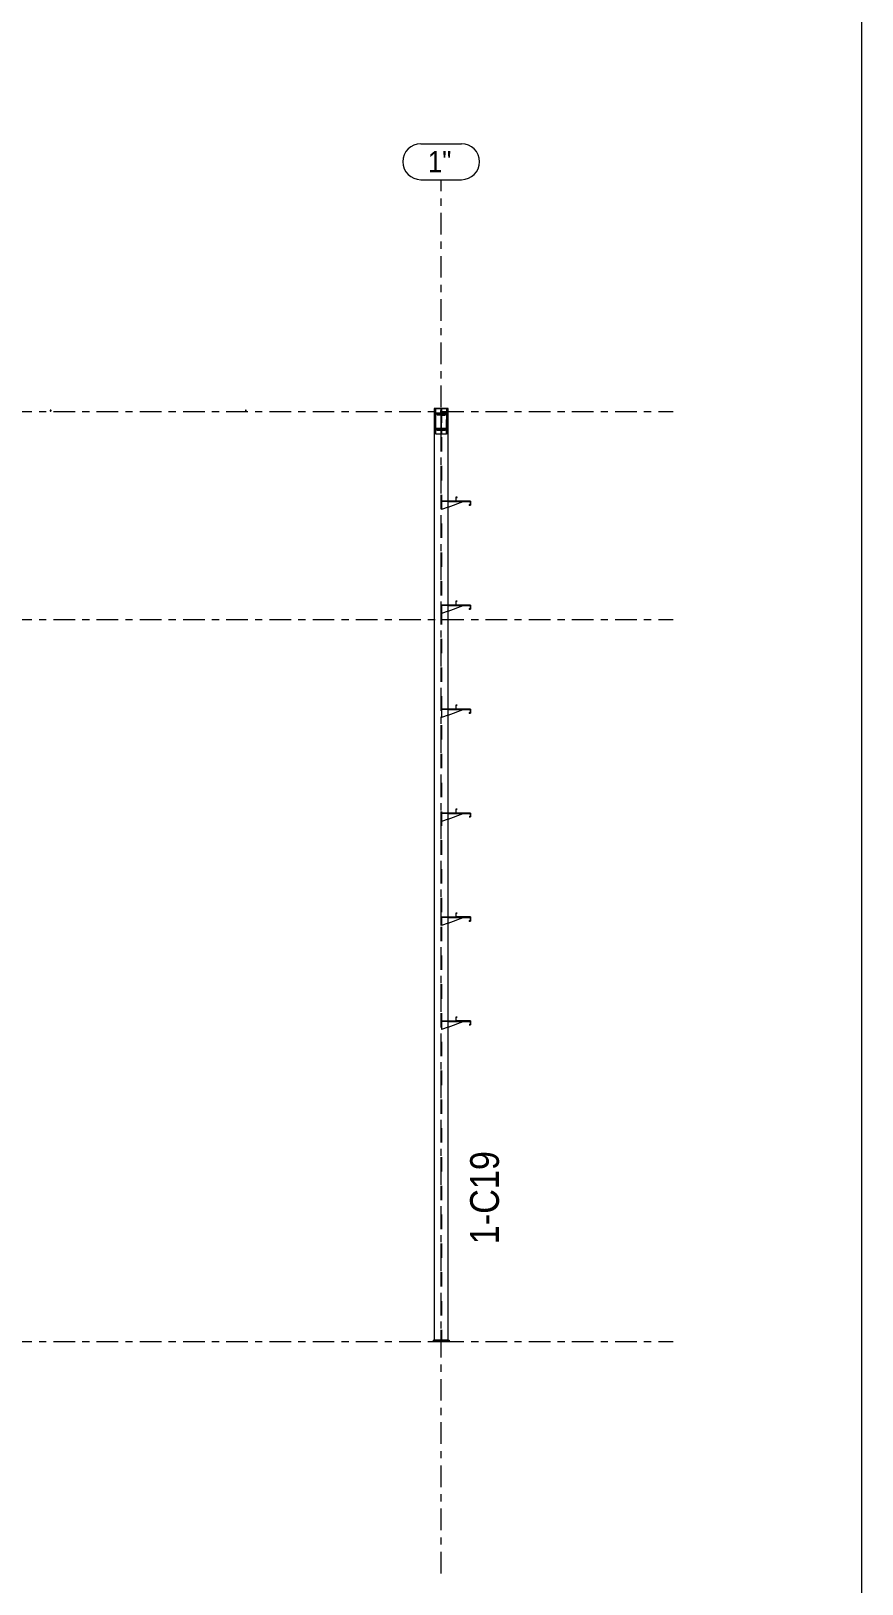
# Model space of a CAD drawing. Header units: millimetres. Extents: x -49 to 1122, y -181 to 639.
# Drawn here: x 1006.9 to 1122.3, y 207.4 to 423.1 of the extents above; entities that cross this region are included whole.
import ezdxf

# ---------------------------------------------------------------- set-up
doc = ezdxf.new("R2010")
doc.units = ezdxf.units.MM
for name, pattern in [('XKITLINE00', [0]), ('XKITLINE02', [4, 2, -2]), ('XKITLINE03', [6, 3, -1, 1, -1])]:
    doc.linetypes.add(name, pattern=pattern)
for name, color, linetype, lineweight in [('DrawingSheet', 5, 'Continuous', 0), ('Part', 2, 'Continuous', 0), ('PartMark', 7, 'Continuous', 0), ('S-grid', 1, 'Continuous', 0)]:
    doc.layers.add(name, color=color, linetype=linetype, lineweight=lineweight)
doc.styles.add('ARIAL', font='ARIAL.TTF')

# ---------------------------------------------------------------- blocks, each defined once
blk = doc.blocks.new('*A127')
at = {"layer": 'Part'}
blk.add_hatch(color=3, dxfattribs=at).paths.add_polyline_path([(1009.61, 370.47), (1009.66, 370.45), (1009.68, 370.4), (1009.66, 370.35), (1009.61, 370.33), (1009.57, 370.35), (1009.55, 370.4), (1009.57, 370.45)], flags=17)
blk = doc.blocks.new('*A128')
at = {"layer": 'Part'}
blk.add_hatch(color=3, dxfattribs=at).paths.add_polyline_path([(1036.72, 370.47), (1036.77, 370.45), (1036.79, 370.4), (1036.77, 370.35), (1036.72, 370.33), (1036.68, 370.35), (1036.66, 370.4), (1036.68, 370.45)], flags=17)
blk = doc.blocks.new('*A129')
at = {"layer": 'Part'}
blk.add_hatch(color=3, dxfattribs=at).paths.add_polyline_path([(1063.81, 369.84), (1063.81, 370.42), (1063.86, 370.42), (1063.86, 369.84)], flags=17)
blk = doc.blocks.new('*A130')
at = {"layer": 'Part'}
blk.add_hatch(color=3, dxfattribs=at).paths.add_polyline_path([(1065.91, 315.01), (1065.91, 314.49), (1067.91, 314.49), (1067.91, 313.94), (1067.74, 313.94), (1067.74, 313.96), (1067.89, 313.96), (1067.89, 314.47), (1065.89, 314.47), (1065.89, 315.03), (1066.06, 315.03), (1066.06, 315.01)], flags=17)
blk = doc.blocks.new('*A131')
at = {"layer": 'Part'}
blk.add_hatch(color=3, dxfattribs=at).paths.add_polyline_path([(1065.91, 300.56), (1065.91, 300.05), (1067.91, 300.05), (1067.91, 299.49), (1067.74, 299.49), (1067.74, 299.51), (1067.89, 299.51), (1067.89, 300.03), (1065.89, 300.03), (1065.89, 300.58), (1066.06, 300.58), (1066.06, 300.56)], flags=17)
blk = doc.blocks.new('*A132')
at = {"layer": 'Part'}
blk.add_hatch(color=3, dxfattribs=at).paths.add_polyline_path([(1065.91, 286.12), (1065.91, 285.6), (1067.91, 285.6), (1067.91, 285.05), (1067.74, 285.05), (1067.74, 285.07), (1067.89, 285.07), (1067.89, 285.58), (1065.89, 285.58), (1065.89, 286.14), (1066.06, 286.14), (1066.06, 286.12)], flags=17)
blk = doc.blocks.new('*A133')
at = {"layer": 'Part'}
blk.add_hatch(color=3, dxfattribs=at).paths.add_polyline_path([(1065.91, 329.45), (1065.91, 328.94), (1067.91, 328.94), (1067.91, 328.38), (1067.74, 328.38), (1067.74, 328.4), (1067.89, 328.4), (1067.89, 328.92), (1065.89, 328.92), (1065.89, 329.47), (1066.06, 329.47), (1066.06, 329.45)], flags=17)
blk = doc.blocks.new('*A134')
at = {"layer": 'Part'}
blk.add_hatch(color=3, dxfattribs=at).paths.add_polyline_path([(1065.91, 358.34), (1065.91, 357.83), (1067.91, 357.83), (1067.91, 357.27), (1067.74, 357.27), (1067.74, 357.29), (1067.89, 357.29), (1067.89, 357.81), (1065.89, 357.81), (1065.89, 358.36), (1066.06, 358.36), (1066.06, 358.34)], flags=17)
blk = doc.blocks.new('*A135')
at = {"layer": 'Part'}
blk.add_hatch(color=3, dxfattribs=at).paths.add_polyline_path([(1065.91, 343.9), (1065.91, 343.38), (1067.91, 343.38), (1067.91, 342.83), (1067.74, 342.83), (1067.74, 342.85), (1067.89, 342.85), (1067.89, 343.36), (1065.89, 343.36), (1065.89, 343.92), (1066.06, 343.92), (1066.06, 343.9)], flags=17)
blk = doc.blocks.new('*A276')
at = {"layer": 'Part'}
blk.add_hatch(color=3, dxfattribs=at).paths.add_polyline_path([(1063.28, 369.74), (1063.28, 369.84), (1064.39, 369.84), (1064.39, 369.74), (1063.86, 369.74), (1063.86, 367.7), (1064.39, 367.7), (1064.39, 367.61), (1063.28, 367.61), (1063.28, 367.7), (1063.8, 367.7), (1063.8, 369.74)], flags=17)
blk = doc.blocks.new('*A430')
at = {"layer": 'DrawingSheet', "color": 5, "linetype": 'XKITLINE00', "lineweight": 0}
blk.add_line((1122.26, -181.17), (1122.26, 638.83), dxfattribs=at)
blk = doc.blocks.new('*A1070')
at = {"layer": 'S-grid', "color": 1, "linetype": 'XKITLINE03', "lineweight": 0}
blk.add_line((-10, 370.25), (1096.06, 370.25), dxfattribs=at)
blk = doc.blocks.new('*A1071')
at = {"layer": 'S-grid', "color": 1, "linetype": 'XKITLINE03', "lineweight": 0}
blk.add_line((-10, 341.36), (1096.06, 341.36), dxfattribs=at)
blk = doc.blocks.new('*A1072')
at = {"layer": 'S-grid', "color": 1, "linetype": 'XKITLINE03', "lineweight": 0}
blk.add_line((-10, 241.08), (1096.06, 241.08), dxfattribs=at)
blk = doc.blocks.new('*A1080')
at = {"layer": 'Part', "color": 2, "linetype": 'XKITLINE00', "lineweight": 0}
for start, end in [(45, 225), (225, 45)]:
    blk.add_arc((1009.61, 370.4), 0.0667, start, end, dxfattribs=at)
blk = doc.blocks.new('*A1081')
at = {"layer": 'Part', "color": 2, "linetype": 'XKITLINE00', "lineweight": 0}
for start, end in [(45, 225), (225, 45)]:
    blk.add_arc((1036.72, 370.4), 0.0667, start, end, dxfattribs=at)
blk = doc.blocks.new('*A1082')
at = {"layer": 'Part', "color": 7, "linetype": 'XKITLINE02', "lineweight": 0}
for p, q in [((1063.81, 370.42), (1063.81, 369.84)), ((1063.86, 369.91), (1063.81, 369.91)), ((1063.86, 370.42), (1063.86, 369.84))]:
    blk.add_line(p, q, dxfattribs=at)
blk = doc.blocks.new('*A1083')
at = {"layer": 'Part', "color": 2, "linetype": 'XKITLINE00', "lineweight": 0}
for p, q in [((1063.81, 369.84), (1063.81, 370.42)), ((1063.81, 370.42), (1063.86, 370.42)), ((1063.81, 369.84), (1063.86, 369.84)), ((1063.86, 370.42), (1063.86, 369.84))]:
    blk.add_line(p, q, dxfattribs=at)
at = {"layer": 'Part', "color": 7, "linetype": 'XKITLINE02', "lineweight": 0}
blk.add_line((1063.81, 369.91), (1063.86, 369.91), dxfattribs=at)
blk = doc.blocks.new('*A1084')
at = {"layer": 'Part', "color": 7, "linetype": 'XKITLINE02', "lineweight": 0}
for p, q in [((1063.79, 367.89), (1062.86, 367.89)), ((1062.86, 367.89), (1062.86, 367.8)), ((1062.86, 367.8), (1063.79, 367.8)), ((1063.63, 367.89), (1063.63, 367.8)), ((1063.79, 367.8), (1063.79, 367.89))]:
    blk.add_line(p, q, dxfattribs=at)
blk = doc.blocks.new('*A1085')
at = {"layer": 'Part', "color": 7, "linetype": 'XKITLINE02', "lineweight": 0}
for p, q in [((1063.79, 370.03), (1062.86, 370.03)), ((1062.86, 370.03), (1062.86, 369.94)), ((1062.86, 369.94), (1063.79, 369.94)), ((1063.63, 370.03), (1063.63, 369.94)), ((1063.79, 369.94), (1063.79, 370.03))]:
    blk.add_line(p, q, dxfattribs=at)
blk = doc.blocks.new('*A1086')
at = {"layer": 'Part', "color": 7, "linetype": 'XKITLINE02', "lineweight": 0}
for p, q in [((1063.87, 367.78), (1063.8, 367.78)), ((1063.8, 367.78), (1063.8, 367.12)), ((1063.87, 367.7), (1063.8, 367.7)), ((1063.8, 367.63), (1063.87, 367.63)), ((1063.8, 367.61), (1063.87, 367.61)), ((1063.8, 367.14), (1063.87, 367.14)), ((1063.8, 367.12), (1063.87, 367.12)), ((1063.87, 367.12), (1063.87, 367.78))]:
    blk.add_line(p, q, dxfattribs=at)
blk = doc.blocks.new('*A1087')
at = {"layer": 'Part', "color": 7, "linetype": 'XKITLINE02', "lineweight": 0}
for p, q in [((1063.87, 370.7), (1063.8, 370.7)), ((1063.8, 370.7), (1063.8, 369.94)), ((1063.87, 370.67), (1063.8, 370.67)), ((1063.8, 370.2), (1063.87, 370.2)), ((1063.8, 370.05), (1063.87, 370.05)), ((1063.8, 370.01), (1063.87, 370.01)), ((1063.8, 369.94), (1063.87, 369.94)), ((1063.87, 369.94), (1063.87, 370.7))]:
    blk.add_line(p, q, dxfattribs=at)
blk = doc.blocks.new('*A1088')
at = {"layer": 'Part', "color": 7, "linetype": 'XKITLINE02', "lineweight": 0}
for p, q in [((1063.11, 367.14), (1063.11, 370.7)), ((1064.56, 370.7), (1063.11, 370.7)), ((1064.56, 367.14), (1064.56, 370.7)), ((1064.56, 367.14), (1063.11, 367.14))]:
    blk.add_line(p, q, dxfattribs=at)
blk = doc.blocks.new('*A1089')
at = {"layer": 'Part', "color": 7, "linetype": 'XKITLINE02', "lineweight": 0}
for p, q in [((1063.8, 367.61), (1063.8, 367.78)), ((1063.8, 367.78), (1063.87, 367.78)), ((1063.87, 367.7), (1063.8, 367.7)), ((1063.8, 367.63), (1063.87, 367.63)), ((1063.8, 367.61), (1063.87, 367.61)), ((1063.8, 367.14), (1063.87, 367.14)), ((1063.87, 367.78), (1063.87, 367.61))]:
    blk.add_line(p, q, dxfattribs=at)
at = {"layer": 'Part', "color": 2, "linetype": 'XKITLINE00', "lineweight": 0}
for p, q in [((1063.8, 367.61), (1063.8, 367.13)), ((1063.8, 367.13), (1063.87, 367.13)), ((1063.87, 367.61), (1063.87, 367.13))]:
    blk.add_line(p, q, dxfattribs=at)
blk = doc.blocks.new('*A1090')
at = {"layer": 'Part', "color": 2, "linetype": 'XKITLINE00', "lineweight": 0}
for p, q in [((1063.8, 370.7), (1063.8, 369.94)), ((1063.8, 370.7), (1063.87, 370.7)), ((1063.87, 370.67), (1063.8, 370.67)), ((1063.8, 370.05), (1063.81, 370.05)), ((1063.8, 369.94), (1063.81, 369.94)), ((1063.87, 370.05), (1063.86, 370.05)), ((1063.87, 369.94), (1063.86, 369.94)), ((1063.87, 370.7), (1063.87, 369.94))]:
    blk.add_line(p, q, dxfattribs=at)
at = {"layer": 'Part', "color": 7, "linetype": 'XKITLINE02', "lineweight": 0}
for p, q in [((1063.8, 370.2), (1063.87, 370.2)), ((1063.8, 370.01), (1063.87, 370.01)), ((1063.86, 370.05), (1063.81, 370.05)), ((1063.86, 369.94), (1063.81, 369.94))]:
    blk.add_line(p, q, dxfattribs=at)
blk = doc.blocks.new('*A1091')
at = {"layer": 'Part', "color": 2, "linetype": 'XKITLINE00', "lineweight": 0}
for p, q in [((1063.11, 367.14), (1063.11, 370.7)), ((1063.11, 370.7), (1064.56, 370.7)), ((1064.56, 370.7), (1064.56, 367.14)), ((1063.8, 367.14), (1063.11, 367.14)), ((1064.56, 367.14), (1063.87, 367.14))]:
    blk.add_line(p, q, dxfattribs=at)
at = {"layer": 'Part', "color": 7, "linetype": 'XKITLINE02', "lineweight": 0}
blk.add_line((1063.87, 367.14), (1063.8, 367.14), dxfattribs=at)
blk = doc.blocks.new('*A1092')
at = {"layer": 'Part', "color": 2, "linetype": 'XKITLINE00', "lineweight": 0}
for p, q in [((1066.06, 315.03), (1065.89, 315.03)), ((1065.89, 315.03), (1065.89, 314.47)), ((1065.91, 314.49), (1065.91, 315.01)), ((1065.91, 315.01), (1066.06, 315.01)), ((1066.06, 315.01), (1066.06, 315.03)), ((1065.89, 314.47), (1067.89, 314.47)), ((1067.91, 314.49), (1065.91, 314.49)), ((1067.89, 313.96), (1067.74, 313.96)), ((1067.74, 313.96), (1067.74, 313.94)), ((1067.74, 313.94), (1067.91, 313.94)), ((1067.89, 314.47), (1067.89, 313.96)), ((1067.91, 313.94), (1067.91, 314.49))]:
    blk.add_line(p, q, dxfattribs=at)
blk = doc.blocks.new('*A1093')
at = {"layer": 'Part', "color": 2, "linetype": 'XKITLINE00', "lineweight": 0}
for p, q in [((1066.06, 315.03), (1065.89, 315.03)), ((1065.89, 315.03), (1065.89, 314.47)), ((1065.91, 314.49), (1065.91, 315.01)), ((1065.91, 315.01), (1066.06, 315.01)), ((1066.06, 315.01), (1066.06, 315.03)), ((1067.89, 314.47), (1065.89, 314.47)), ((1067.91, 314.49), (1065.91, 314.49)), ((1067.74, 313.94), (1067.74, 313.96)), ((1067.74, 313.96), (1067.89, 313.96)), ((1067.91, 313.94), (1067.74, 313.94)), ((1067.89, 313.96), (1067.89, 314.47)), ((1067.91, 314.49), (1067.91, 313.94))]:
    blk.add_line(p, q, dxfattribs=at)
blk = doc.blocks.new('*A1094')
at = {"layer": 'Part', "color": 2, "linetype": 'XKITLINE00', "lineweight": 0}
for p, q in [((1066.06, 300.58), (1065.89, 300.58)), ((1065.89, 300.58), (1065.89, 300.03)), ((1065.89, 300.03), (1067.89, 300.03)), ((1065.91, 300.05), (1065.91, 300.56)), ((1065.91, 300.56), (1066.06, 300.56)), ((1067.91, 300.05), (1065.91, 300.05)), ((1066.06, 300.56), (1066.06, 300.58)), ((1067.89, 300.03), (1067.89, 299.51)), ((1067.91, 299.49), (1067.91, 300.05)), ((1067.89, 299.51), (1067.74, 299.51)), ((1067.74, 299.51), (1067.74, 299.49)), ((1067.74, 299.49), (1067.91, 299.49))]:
    blk.add_line(p, q, dxfattribs=at)
blk = doc.blocks.new('*A1095')
at = {"layer": 'Part', "color": 2, "linetype": 'XKITLINE00', "lineweight": 0}
for p, q in [((1066.06, 300.58), (1065.89, 300.58)), ((1065.89, 300.58), (1065.89, 300.03)), ((1067.89, 300.03), (1065.89, 300.03)), ((1065.91, 300.05), (1065.91, 300.56)), ((1065.91, 300.56), (1066.06, 300.56)), ((1067.91, 300.05), (1065.91, 300.05)), ((1066.06, 300.56), (1066.06, 300.58)), ((1067.89, 299.51), (1067.89, 300.03)), ((1067.91, 300.05), (1067.91, 299.49)), ((1067.74, 299.49), (1067.74, 299.51)), ((1067.74, 299.51), (1067.89, 299.51)), ((1067.91, 299.49), (1067.74, 299.49))]:
    blk.add_line(p, q, dxfattribs=at)
blk = doc.blocks.new('*A1096')
at = {"layer": 'Part', "color": 2, "linetype": 'XKITLINE00', "lineweight": 0}
for p, q in [((1066.06, 286.14), (1065.89, 286.14)), ((1065.89, 286.14), (1065.89, 285.58)), ((1067.89, 285.58), (1065.89, 285.58)), ((1065.91, 285.6), (1065.91, 286.12)), ((1065.91, 286.12), (1066.06, 286.12)), ((1067.91, 285.6), (1065.91, 285.6)), ((1066.06, 286.12), (1066.06, 286.14)), ((1067.74, 285.05), (1067.74, 285.07)), ((1067.74, 285.07), (1067.89, 285.07)), ((1067.91, 285.05), (1067.74, 285.05)), ((1067.89, 285.07), (1067.89, 285.58)), ((1067.91, 285.6), (1067.91, 285.05))]:
    blk.add_line(p, q, dxfattribs=at)
blk = doc.blocks.new('*A1097')
at = {"layer": 'Part', "color": 2, "linetype": 'XKITLINE00', "lineweight": 0}
for p, q in [((1066.06, 286.14), (1065.89, 286.14)), ((1065.89, 286.14), (1065.89, 285.58)), ((1065.89, 285.58), (1067.89, 285.58)), ((1065.91, 285.6), (1065.91, 286.12)), ((1065.91, 286.12), (1066.06, 286.12)), ((1067.91, 285.6), (1065.91, 285.6)), ((1066.06, 286.12), (1066.06, 286.14)), ((1067.89, 285.07), (1067.74, 285.07)), ((1067.74, 285.07), (1067.74, 285.05)), ((1067.74, 285.05), (1067.91, 285.05)), ((1067.89, 285.58), (1067.89, 285.07)), ((1067.91, 285.05), (1067.91, 285.6))]:
    blk.add_line(p, q, dxfattribs=at)
blk = doc.blocks.new('*A1098')
at = {"layer": 'Part', "color": 7, "linetype": 'XKITLINE02', "lineweight": 0}
for p, q in [((1063.87, 285.58), (1063.87, 285.53)), ((1064.81, 285.58), (1063.87, 285.58)), ((1064.81, 285.53), (1063.87, 285.53)), ((1067.76, 285.58), (1065.89, 285.58))]:
    blk.add_line(p, q, dxfattribs=at)
at = {"layer": 'Part', "color": 2, "linetype": 'XKITLINE00', "lineweight": 0}
for p, q in [((1065.89, 285.58), (1064.81, 285.58)), ((1064.81, 285.53), (1067.76, 285.53)), ((1067.76, 285.53), (1067.76, 285.58))]:
    blk.add_line(p, q, dxfattribs=at)
blk = doc.blocks.new('*A1099')
at = {"layer": 'Part', "color": 7, "linetype": 'XKITLINE02', "lineweight": 0}
for p, q in [((1063.87, 285.53), (1063.87, 284.42)), ((1066.89, 285.53), (1063.87, 285.53)), ((1064.81, 284.76), (1063.87, 284.42))]:
    blk.add_line(p, q, dxfattribs=at)
at = {"layer": 'Part', "color": 2, "linetype": 'XKITLINE00', "lineweight": 0}
blk.add_line((1064.81, 284.76), (1066.89, 285.53), dxfattribs=at)
blk = doc.blocks.new('*A1100')
at = {"layer": 'Part', "color": 7, "linetype": 'XKITLINE02', "lineweight": 0}
for p, q in [((1063.87, 300.03), (1063.87, 299.97)), ((1064.81, 300.03), (1063.87, 300.03)), ((1064.81, 299.97), (1063.87, 299.97)), ((1067.76, 300.03), (1065.89, 300.03))]:
    blk.add_line(p, q, dxfattribs=at)
at = {"layer": 'Part', "color": 2, "linetype": 'XKITLINE00', "lineweight": 0}
for p, q in [((1065.89, 300.03), (1064.81, 300.03)), ((1064.81, 299.97), (1067.76, 299.97)), ((1067.76, 299.97), (1067.76, 300.03))]:
    blk.add_line(p, q, dxfattribs=at)
blk = doc.blocks.new('*A1101')
at = {"layer": 'Part', "color": 7, "linetype": 'XKITLINE02', "lineweight": 0}
for p, q in [((1063.87, 299.97), (1063.87, 298.86)), ((1066.89, 299.97), (1063.87, 299.97)), ((1064.81, 299.2), (1063.87, 298.86))]:
    blk.add_line(p, q, dxfattribs=at)
at = {"layer": 'Part', "color": 2, "linetype": 'XKITLINE00', "lineweight": 0}
blk.add_line((1064.81, 299.2), (1066.89, 299.97), dxfattribs=at)
blk = doc.blocks.new('*A1102')
at = {"layer": 'Part', "color": 7, "linetype": 'XKITLINE02', "lineweight": 0}
for p, q in [((1063.87, 314.47), (1063.87, 314.42)), ((1064.81, 314.47), (1063.87, 314.47)), ((1064.81, 314.42), (1063.87, 314.42)), ((1067.76, 314.47), (1065.89, 314.47))]:
    blk.add_line(p, q, dxfattribs=at)
at = {"layer": 'Part', "color": 2, "linetype": 'XKITLINE00', "lineweight": 0}
for p, q in [((1065.89, 314.47), (1064.81, 314.47)), ((1064.81, 314.42), (1067.76, 314.42)), ((1067.76, 314.42), (1067.76, 314.47))]:
    blk.add_line(p, q, dxfattribs=at)
blk = doc.blocks.new('*A1103')
at = {"layer": 'Part', "color": 7, "linetype": 'XKITLINE02', "lineweight": 0}
for p, q in [((1063.87, 314.42), (1063.87, 313.31)), ((1066.89, 314.42), (1063.87, 314.42)), ((1064.81, 313.65), (1063.87, 313.31))]:
    blk.add_line(p, q, dxfattribs=at)
at = {"layer": 'Part', "color": 2, "linetype": 'XKITLINE00', "lineweight": 0}
blk.add_line((1064.81, 313.65), (1066.89, 314.42), dxfattribs=at)
blk = doc.blocks.new('*A1104')
at = {"layer": 'Part', "color": 2, "linetype": 'XKITLINE00', "lineweight": 0}
for p, q in [((1066.06, 329.47), (1065.89, 329.47)), ((1065.89, 329.47), (1065.89, 328.92)), ((1067.89, 328.92), (1065.89, 328.92)), ((1065.91, 328.94), (1065.91, 329.45)), ((1065.91, 329.45), (1066.06, 329.45)), ((1067.91, 328.94), (1065.91, 328.94)), ((1066.06, 329.45), (1066.06, 329.47)), ((1067.74, 328.38), (1067.74, 328.4)), ((1067.74, 328.4), (1067.89, 328.4)), ((1067.91, 328.38), (1067.74, 328.38)), ((1067.89, 328.4), (1067.89, 328.92)), ((1067.91, 328.94), (1067.91, 328.38))]:
    blk.add_line(p, q, dxfattribs=at)
blk = doc.blocks.new('*A1105')
at = {"layer": 'Part', "color": 2, "linetype": 'XKITLINE00', "lineweight": 0}
for p, q in [((1066.06, 329.47), (1065.89, 329.47)), ((1065.89, 329.47), (1065.89, 328.92)), ((1065.89, 328.92), (1067.89, 328.92)), ((1065.91, 328.94), (1065.91, 329.45)), ((1065.91, 329.45), (1066.06, 329.45)), ((1067.91, 328.94), (1065.91, 328.94)), ((1066.06, 329.45), (1066.06, 329.47)), ((1067.89, 328.4), (1067.74, 328.4)), ((1067.74, 328.4), (1067.74, 328.38)), ((1067.74, 328.38), (1067.91, 328.38)), ((1067.89, 328.92), (1067.89, 328.4)), ((1067.91, 328.38), (1067.91, 328.94))]:
    blk.add_line(p, q, dxfattribs=at)
blk = doc.blocks.new('*A1106')
at = {"layer": 'Part', "color": 2, "linetype": 'XKITLINE00', "lineweight": 0}
for p, q in [((1066.06, 358.36), (1065.89, 358.36)), ((1065.89, 358.36), (1065.89, 357.81)), ((1065.91, 357.83), (1065.91, 358.34)), ((1065.91, 358.34), (1066.06, 358.34)), ((1066.06, 358.34), (1066.06, 358.36)), ((1065.89, 357.81), (1067.89, 357.81)), ((1067.91, 357.83), (1065.91, 357.83)), ((1067.89, 357.29), (1067.74, 357.29)), ((1067.74, 357.29), (1067.74, 357.27)), ((1067.74, 357.27), (1067.91, 357.27)), ((1067.89, 357.81), (1067.89, 357.29)), ((1067.91, 357.27), (1067.91, 357.83))]:
    blk.add_line(p, q, dxfattribs=at)
blk = doc.blocks.new('*A1107')
at = {"layer": 'Part', "color": 2, "linetype": 'XKITLINE00', "lineweight": 0}
for p, q in [((1066.06, 358.36), (1065.89, 358.36)), ((1065.89, 358.36), (1065.89, 357.81)), ((1065.91, 357.83), (1065.91, 358.34)), ((1065.91, 358.34), (1066.06, 358.34)), ((1066.06, 358.34), (1066.06, 358.36)), ((1067.89, 357.81), (1065.89, 357.81)), ((1067.91, 357.83), (1065.91, 357.83)), ((1067.74, 357.27), (1067.74, 357.29)), ((1067.74, 357.29), (1067.89, 357.29)), ((1067.91, 357.27), (1067.74, 357.27)), ((1067.89, 357.29), (1067.89, 357.81)), ((1067.91, 357.83), (1067.91, 357.27))]:
    blk.add_line(p, q, dxfattribs=at)
blk = doc.blocks.new('*A1108')
at = {"layer": 'Part', "color": 2, "linetype": 'XKITLINE00', "lineweight": 0}
for p, q in [((1066.06, 343.92), (1065.89, 343.92)), ((1065.89, 343.92), (1065.89, 343.36)), ((1065.89, 343.36), (1067.89, 343.36)), ((1065.91, 343.38), (1065.91, 343.9)), ((1065.91, 343.9), (1066.06, 343.9)), ((1067.91, 343.38), (1065.91, 343.38)), ((1066.06, 343.9), (1066.06, 343.92)), ((1067.89, 343.36), (1067.89, 342.85)), ((1067.91, 342.83), (1067.91, 343.38)), ((1067.89, 342.85), (1067.74, 342.85)), ((1067.74, 342.85), (1067.74, 342.83)), ((1067.74, 342.83), (1067.91, 342.83))]:
    blk.add_line(p, q, dxfattribs=at)
blk = doc.blocks.new('*A1109')
at = {"layer": 'Part', "color": 2, "linetype": 'XKITLINE00', "lineweight": 0}
for p, q in [((1066.06, 343.92), (1065.89, 343.92)), ((1065.89, 343.92), (1065.89, 343.36)), ((1067.89, 343.36), (1065.89, 343.36)), ((1065.91, 343.38), (1065.91, 343.9)), ((1065.91, 343.9), (1066.06, 343.9)), ((1067.91, 343.38), (1065.91, 343.38)), ((1066.06, 343.9), (1066.06, 343.92)), ((1067.89, 342.85), (1067.89, 343.36)), ((1067.91, 343.38), (1067.91, 342.83)), ((1067.74, 342.83), (1067.74, 342.85)), ((1067.74, 342.85), (1067.89, 342.85)), ((1067.91, 342.83), (1067.74, 342.83))]:
    blk.add_line(p, q, dxfattribs=at)
blk = doc.blocks.new('*A1110')
at = {"layer": 'Part', "color": 7, "linetype": 'XKITLINE02', "lineweight": 0}
for p, q in [((1063.87, 328.92), (1063.87, 328.86)), ((1064.81, 328.92), (1063.87, 328.92)), ((1064.81, 328.86), (1063.87, 328.86)), ((1067.76, 328.92), (1065.89, 328.92))]:
    blk.add_line(p, q, dxfattribs=at)
at = {"layer": 'Part', "color": 2, "linetype": 'XKITLINE00', "lineweight": 0}
for p, q in [((1065.89, 328.92), (1064.81, 328.92)), ((1064.81, 328.86), (1067.76, 328.86)), ((1067.76, 328.86), (1067.76, 328.92))]:
    blk.add_line(p, q, dxfattribs=at)
blk = doc.blocks.new('*A1111')
at = {"layer": 'Part', "color": 7, "linetype": 'XKITLINE02', "lineweight": 0}
for p, q in [((1063.87, 328.86), (1063.87, 327.75)), ((1066.89, 328.86), (1063.87, 328.86)), ((1064.81, 328.09), (1063.87, 327.75))]:
    blk.add_line(p, q, dxfattribs=at)
at = {"layer": 'Part', "color": 2, "linetype": 'XKITLINE00', "lineweight": 0}
blk.add_line((1064.81, 328.09), (1066.89, 328.86), dxfattribs=at)
blk = doc.blocks.new('*A1112')
at = {"layer": 'Part', "color": 7, "linetype": 'XKITLINE02', "lineweight": 0}
for p, q in [((1063.87, 357.75), (1063.87, 356.64)), ((1066.89, 357.75), (1063.87, 357.75)), ((1064.81, 356.98), (1063.87, 356.64))]:
    blk.add_line(p, q, dxfattribs=at)
at = {"layer": 'Part', "color": 2, "linetype": 'XKITLINE00', "lineweight": 0}
blk.add_line((1064.81, 356.98), (1066.89, 357.75), dxfattribs=at)
blk = doc.blocks.new('*A1113')
at = {"layer": 'Part', "color": 7, "linetype": 'XKITLINE02', "lineweight": 0}
for p, q in [((1063.87, 357.81), (1063.87, 357.75)), ((1064.81, 357.81), (1063.87, 357.81)), ((1064.81, 357.75), (1063.87, 357.75)), ((1067.76, 357.81), (1065.89, 357.81))]:
    blk.add_line(p, q, dxfattribs=at)
at = {"layer": 'Part', "color": 2, "linetype": 'XKITLINE00', "lineweight": 0}
for p, q in [((1065.89, 357.81), (1064.81, 357.81)), ((1064.81, 357.75), (1067.76, 357.75)), ((1067.76, 357.75), (1067.76, 357.81))]:
    blk.add_line(p, q, dxfattribs=at)
blk = doc.blocks.new('*A1114')
at = {"layer": 'Part', "color": 7, "linetype": 'XKITLINE02', "lineweight": 0}
for p, q in [((1063.87, 343.31), (1063.87, 342.19)), ((1066.89, 343.31), (1063.87, 343.31)), ((1064.81, 342.54), (1063.87, 342.19))]:
    blk.add_line(p, q, dxfattribs=at)
at = {"layer": 'Part', "color": 2, "linetype": 'XKITLINE00', "lineweight": 0}
blk.add_line((1064.81, 342.54), (1066.89, 343.31), dxfattribs=at)
blk = doc.blocks.new('*A1115')
at = {"layer": 'Part', "color": 7, "linetype": 'XKITLINE02', "lineweight": 0}
for p, q in [((1063.87, 343.36), (1063.87, 343.31)), ((1064.81, 343.36), (1063.87, 343.36)), ((1064.81, 343.31), (1063.87, 343.31)), ((1067.76, 343.36), (1065.89, 343.36))]:
    blk.add_line(p, q, dxfattribs=at)
at = {"layer": 'Part', "color": 2, "linetype": 'XKITLINE00', "lineweight": 0}
for p, q in [((1065.89, 343.36), (1064.81, 343.36)), ((1064.81, 343.31), (1067.76, 343.31)), ((1067.76, 343.31), (1067.76, 343.36))]:
    blk.add_line(p, q, dxfattribs=at)
blk = doc.blocks.new('*A1116')
at = {"layer": 'Part', "color": 7, "linetype": 'XKITLINE02', "lineweight": 0}
for p, q in [((1064.81, 367.89), (1063.87, 367.89)), ((1063.87, 367.89), (1063.87, 367.8)), ((1063.87, 367.8), (1064.81, 367.8)), ((1064.04, 367.89), (1064.04, 367.8)), ((1064.81, 367.8), (1064.81, 367.89))]:
    blk.add_line(p, q, dxfattribs=at)
blk = doc.blocks.new('*A1117')
at = {"layer": 'Part', "color": 7, "linetype": 'XKITLINE02', "lineweight": 0}
for p, q in [((1064.81, 370.03), (1063.87, 370.03)), ((1063.87, 370.03), (1063.87, 369.94)), ((1063.87, 369.94), (1064.81, 369.94)), ((1064.04, 370.03), (1064.04, 369.94)), ((1064.81, 369.94), (1064.81, 370.03))]:
    blk.add_line(p, q, dxfattribs=at)
blk = doc.blocks.new('*A1601')
at = {"layer": 'S-grid', "color": 1, "linetype": 'XKITLINE03', "lineweight": 0}
blk.add_line((1063.83, 208.86), (1063.83, 402.47), dxfattribs=at)
at = {"layer": 'S-grid', "color": 3, "style": 'ARIAL', "width": 0.85}
blk.add_text('1"', height=3, dxfattribs=at).set_placement((1062.01, 403.47))
blk = doc.blocks.new('*A1610')
at = {"layer": 'Part', "color": 2, "linetype": 'XKITLINE00', "lineweight": 0}
for p, q in [((1062.86, 370.7), (1062.86, 241.25)), ((1063.11, 370.7), (1062.86, 370.7)), ((1064.81, 370.7), (1064.56, 370.7)), ((1064.81, 241.25), (1064.81, 370.7))]:
    blk.add_line(p, q, dxfattribs=at)
at = {"layer": 'Part', "color": 7, "linetype": 'XKITLINE02', "lineweight": 0}
for p, q in [((1064.56, 370.7), (1063.11, 370.7)), ((1063.79, 370.7), (1063.79, 241.25)), ((1063.87, 370.7), (1063.87, 241.25)), ((1064.81, 241.25), (1062.86, 241.25))]:
    blk.add_line(p, q, dxfattribs=at)
blk = doc.blocks.new('*A1622')
at = {"layer": 'Part', "color": 2, "linetype": 'XKITLINE00', "lineweight": 0}
for p, q in [((1062.72, 241.25), (1062.72, 241.08)), ((1062.72, 241.25), (1064.94, 241.25)), ((1062.72, 241.08), (1064.94, 241.08)), ((1064.94, 241.25), (1064.94, 241.08))]:
    blk.add_line(p, q, dxfattribs=at)
blk = doc.blocks.new('*A1695')
at = {"layer": 'S-grid', "color": 1, "linetype": 'XKITLINE00', "lineweight": 0}
for p, q in [((1061.01, 407.47), (1066.66, 407.47)), ((1061.01, 402.47), (1066.66, 402.47))]:
    blk.add_line(p, q, dxfattribs=at)
for centre, start, end in [((1061.01, 404.97), 90, 270), ((1066.66, 404.97), 270, 90)]:
    blk.add_arc(centre, 2.5, start, end, dxfattribs=at)
blk = doc.blocks.new('*A1697')
at = {"layer": 'Part', "color": 7, "linetype": 'XKITLINE02', "lineweight": 0}
for p, q in [((1064.39, 370.03), (1063.28, 370.03)), ((1063.28, 370.03), (1063.28, 369.74)), ((1063.28, 369.93), (1063.8, 369.93)), ((1063.8, 369.93), (1063.8, 367.7)), ((1063.86, 367.7), (1063.86, 369.93)), ((1063.86, 369.93), (1064.39, 369.93)), ((1064.39, 369.74), (1064.39, 370.03)), ((1063.8, 367.89), (1063.28, 367.89)), ((1063.28, 367.89), (1063.28, 367.61)), ((1063.28, 367.79), (1064.39, 367.79)), ((1063.86, 367.89), (1064.39, 367.89)), ((1064.39, 367.61), (1064.39, 367.89))]:
    blk.add_line(p, q, dxfattribs=at)
blk = doc.blocks.new('*A1698')
at = {"layer": 'Part', "color": 2, "linetype": 'XKITLINE00', "lineweight": 0}
for p, q in [((1063.28, 370.03), (1063.28, 369.74)), ((1063.8, 370.03), (1063.28, 370.03)), ((1063.28, 369.84), (1064.39, 369.84)), ((1063.8, 369.74), (1063.28, 369.74)), ((1063.8, 369.74), (1063.8, 367.7)), ((1063.86, 369.74), (1064.39, 369.74)), ((1063.86, 369.74), (1063.86, 367.7)), ((1064.39, 370.03), (1063.87, 370.03)), ((1064.39, 370.03), (1064.39, 369.74)), ((1063.28, 367.61), (1063.28, 367.89)), ((1063.28, 367.89), (1063.8, 367.89)), ((1063.28, 367.7), (1063.8, 367.7)), ((1064.39, 367.61), (1063.28, 367.61)), ((1063.86, 367.89), (1064.39, 367.89)), ((1063.86, 367.7), (1064.39, 367.7)), ((1064.39, 367.89), (1064.39, 367.61))]:
    blk.add_line(p, q, dxfattribs=at)
at = {"layer": 'Part', "color": 7, "linetype": 'XKITLINE02', "lineweight": 0}
for p, q in [((1063.28, 369.94), (1063.8, 369.94)), ((1063.87, 370.03), (1063.8, 370.03)), ((1063.8, 369.94), (1063.8, 369.74)), ((1064.39, 369.94), (1063.86, 369.94)), ((1063.86, 369.94), (1063.86, 369.74)), ((1063.28, 367.8), (1064.39, 367.8))]:
    blk.add_line(p, q, dxfattribs=at)
blk = doc.blocks.new('*A2709')
at = {"layer": 'PartMark', "color": 3, "style": 'ARIAL', "width": 0.85}
blk.add_text('1-C19', height=4, rotation=90.0002, dxfattribs=at).set_placement((1071.86, 254.59))

msp = doc.modelspace()

# ---------------------------------------------------------------- block references
at = {"lineweight": 0}
for name in ['*A430', '*A1695', '*A1601', '*A1070', '*A1080', '*A127', '*A1081', '*A128', '*A1610', '*A1085', '*A1088', '*A1091', '*A1697', '*A1698', '*A276', '*A1087', '*A1090', '*A129', '*A1082', '*A1083', '*A1117', '*A1084', '*A1086', '*A1089', '*A1116', '*A134', '*A1106', '*A1107', '*A1113', '*A1112', '*A1115', '*A1114', '*A135', '*A1108', '*A1109', '*A1071', '*A1110', '*A1111', '*A133', '*A1104', '*A1105', '*A130', '*A1092', '*A1093', '*A1102', '*A1103', '*A1100', '*A1101', '*A131', '*A1094', '*A1095', '*A1098', '*A1099', '*A132', '*A1096', '*A1097', '*A2709', '*A1072', '*A1622']:
    msp.add_blockref(name, (0, 0), dxfattribs=at)

doc.saveas('drawing.dxf')
